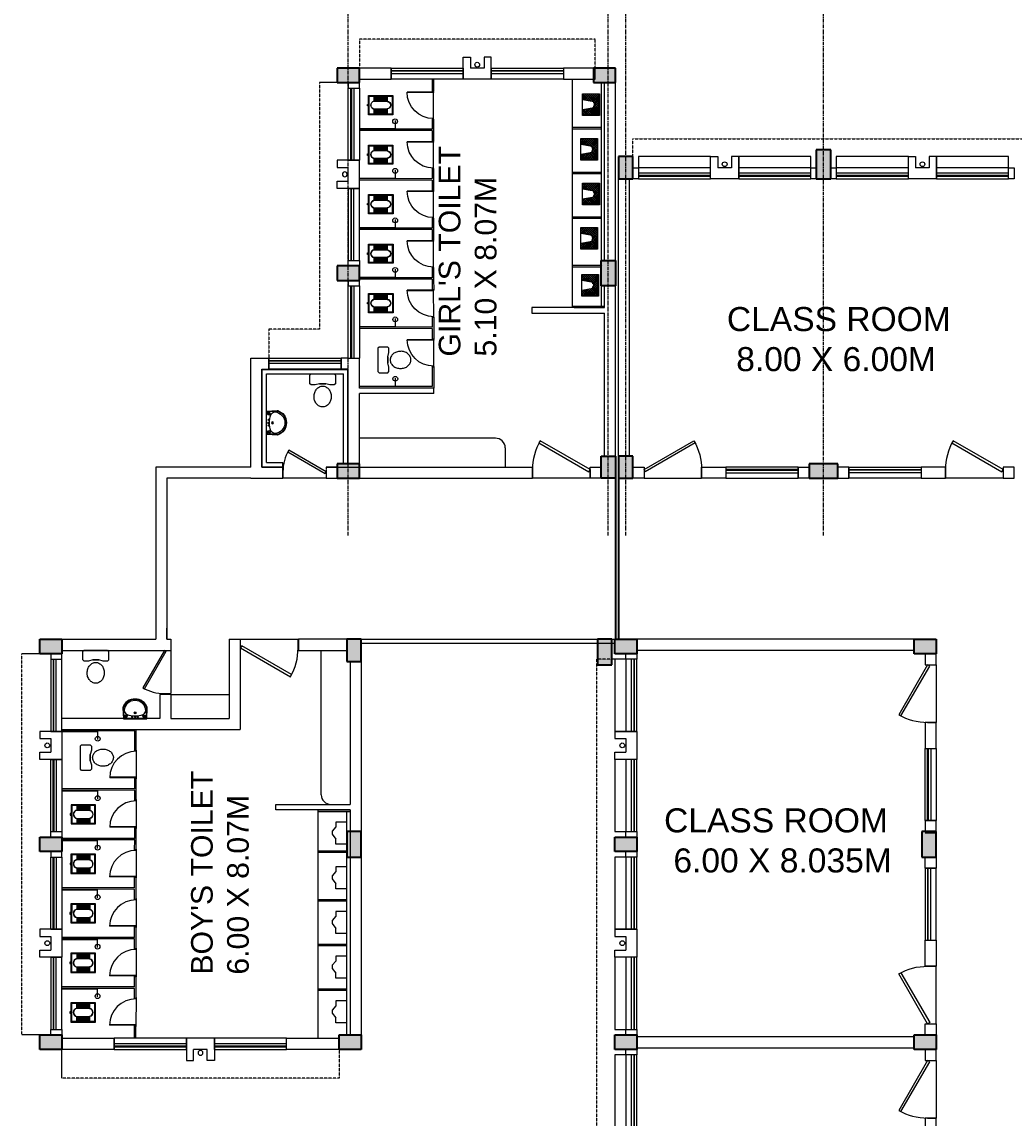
# Model space of a CAD drawing. Header units: inches. Extents: x 719368 to 6315912, y -2624014 to 446967.
# Drawn here: x 5439972 to 5460615, y -2000061 to -1977260 of the extents above; entities that cross this region are included whole.
import ezdxf
from ezdxf.lldxf.tags import DXFTag

# ---------------------------------------------------------------- set-up
doc = ezdxf.new("R2010")
doc.units = ezdxf.units.IN
doc.header["$LTSCALE"] = 20
doc.header["$MEASUREMENT"] = 0
for name, pattern in [('CENTER', [2, 1.25, -0.25, 0.25, -0.25]), ('CENTER2', [1.125, 0.75, -0.125, 0.125, -0.125]), ('DASHED2', [0.375, 0.25, -0.125])]:
    doc.linetypes.add(name, pattern=pattern)
doc.layers.get('0').update_dxf_attribs({"color": 51, "lineweight": 30})
for name, color, linetype, lineweight in [('CLL LEV.', 252, 'Continuous', 18), ('COLUMN', 2, 'Continuous', 25), ('CUBICAL TOILET', 160, 'Continuous', 9), ('DOOR', 43, 'Continuous', 13), ('FIXTURE', 15, 'DASHDOT', 9), ('Furniture', 13, 'Continuous', 13), ('GRID', 202, 'CENTER', 5), ('PROJ.', 30, 'DASHED2', 13), ('Railing', 34, 'Continuous', 20), ('Text', 7, 'Continuous', 15), ('Ventilator', 6, 'DASHED', 20), ('WALL', 1, 'Continuous', 18), ('window', 71, 'Continuous', 18), ('Window-Wall', 7, 'Continuous', 20)]:
    doc.layers.add(name, color=color, linetype=linetype, lineweight=lineweight)
doc.layers.add('expension joint', color=248, linetype='Continuous')
doc.styles.add('L120', font='simplex.shx', dxfattribs={"height": 1})
tags = doc.linetypes.add('DASHDOT', pattern=[1, 0.5, -0.25, 0, -0.25]).pattern_tags.tags
tags[10:11] = [DXFTag(74, 4), DXFTag(75, 0), DXFTag(340, '0'), DXFTag(46, 1.0), DXFTag(50, 0.0), DXFTag(44, 0.0), DXFTag(45, 0.0)]
tags[8:9] = [DXFTag(74, 4), DXFTag(75, 0), DXFTag(340, '0'), DXFTag(46, 1.0), DXFTag(50, 0.0), DXFTag(44, 0.0), DXFTag(45, 0.0)]
tags[6:7] = [DXFTag(74, 4), DXFTag(75, 0), DXFTag(340, '0'), DXFTag(46, 1.0), DXFTag(50, 0.0), DXFTag(44, 0.0), DXFTag(45, 0.0)]
tags[4:5] = [DXFTag(74, 4), DXFTag(75, 0), DXFTag(340, '0'), DXFTag(46, 1.0), DXFTag(50, 0.0), DXFTag(44, 0.0), DXFTag(45, 0.0)]
tags = doc.linetypes.add('DASHED', pattern=[0.75, 0.5, -0.25]).pattern_tags.tags
tags[6:7] = [DXFTag(74, 4), DXFTag(75, 0), DXFTag(340, '0'), DXFTag(46, 1.0), DXFTag(50, 0.0), DXFTag(44, 0.0), DXFTag(45, 0.0)]
tags[4:5] = [DXFTag(74, 4), DXFTag(75, 0), DXFTag(340, '0'), DXFTag(46, 1.0), DXFTag(50, 0.0), DXFTag(44, 0.0), DXFTag(45, 0.0)]

# ---------------------------------------------------------------- blocks, each defined once
blk = doc.blocks.new('*U81')
for p, q in [((0, 0), (0, 6)), ((40, 0), (40, 6))]:
    blk.add_line(p, q)
blk.add_lwpolyline([(0, 0), (34.64, -20), (35.52, -18.48), (0.88, 1.52)], close=True)
blk.add_arc((0, 0), 40, 330, 360)
blk = doc.blocks.new('New Doors')
at = {"layer": 'DOOR'}
blk.add_line((0, 0.18), (1.199, 0.18), dxfattribs=at)
at = {"layer": 'DOOR', "xscale": 0.0299845412869386, "yscale": 0.0299845412869386, "zscale": 0.0299845412869386}
blk.add_blockref('*U81', (0, 0), dxfattribs=at)
blk = doc.blocks.new('VENTILATOR')
at = {"layer": 'Ventilator', "ltscale": 0.02}
for p, q in [((-0.18, -1.5), (-0.18, 0)), ((-0.165, 0), (-0.165, -1.5))]:
    blk.add_line(p, q, dxfattribs=at)
at = {"layer": 'Window-Wall'}
for p, q in [((-0.23, 0), (0, 0)), ((-0.23, -1.5), (-0.23, 0)), ((-0.115, 0), (-0.115, -1.5)), ((0, 0), (0, -1.5)), ((-0.23, -1.5), (0, -1.5))]:
    blk.add_line(p, q, dxfattribs=at)
blk = doc.blocks.new('C3')
at = {"layer": 'COLUMN'}
h = blk.add_hatch(color=7, dxfattribs=at)
h.dxf.hatch_style = 1
h.paths.add_polyline_path([(0.3, 0), (0, 0), (0, -0.53), (0.3, -0.53)])
for p, q in [((0, 0), (0, -0.53)), ((0.3, 0), (0, 0)), ((0.3, -0.53), (0.3, 0)), ((0, -0.53), (0.3, -0.53))]:
    blk.add_line(p, q, dxfattribs=at)
blk = doc.blocks.new('1.5 M Window')
at = {"layer": 'CLL LEV.'}
for p, q in [((-0.23, 0), (-0.46, 0)), ((-0.46, 0), (-0.46, -1.5)), ((-0.46, -1.5), (-0.23, -1.5))]:
    blk.add_line(p, q, dxfattribs=at)
at = {"layer": 'window'}
for p, q in [((-0.065, 0), (-0.065, -1.5)), ((-0.05, -1.5), (-0.05, 0))]:
    blk.add_line(p, q, dxfattribs=at)
at = {"layer": 'Window-Wall'}
for p, q in [((0, 0), (-0.23, 0)), ((-0.23, 0), (-0.23, -1.5)), ((-0.115, 0), (-0.115, -1.5)), ((0, -1.5), (0, 0)), ((-0.23, -1.5), (0, -1.5))]:
    blk.add_line(p, q, dxfattribs=at)
blk = doc.blocks.new('New Shaft')
at = {"layer": 'FIXTURE'}
blk.add_circle((0.327, -0.302), 0.05, dxfattribs=at)
at = {"layer": 'WALL'}
for p, q in [((0.035, 0), (0.62, 0)), ((0.035, 0), (0.035, -0.46)), ((0.62, 0), (0.62, -0.46)), ((0.185, -0.46), (0.185, -0.23)), ((0.185, -0.23), (0.47, -0.23)), ((0.47, -0.46), (0.47, -0.23)), ((0.035, -0.46), (0.185, -0.46)), ((0.62, -0.46), (0.47, -0.46))]:
    blk.add_line(p, q, dxfattribs=at)
blk = doc.blocks.new('RH 1200')
for p, q in [((21, 0), (21, 43.3)), ((21.7, 0), (21.7, 43.3)), ((-21.7, 0), (21.7, 0)), ((21.7, 0), (21, 0))]:
    blk.add_line(p, q)
at = {"extrusion": (0, 0, -1)}
blk.add_ellipse((21.7, 0), major_axis=(-30.6, 30.6), ratio=1, start_param=5.497787, end_param=7.068583, dxfattribs=at)
blk = doc.blocks.new('GHH')
at = {"layer": 'DOOR', "ltscale": 20}
blk.add_line((3289.697, -299.103), (3289.697, -299.853), dxfattribs=at)
at = {"layer": 'DOOR', "ltscale": 20, "xscale": 0.015874999996413, "yscale": 0.015874999996413, "zscale": 0.015874999996413, "rotation": 270}
blk.add_blockref('RH 1200', (3289.697, -299.479), dxfattribs=at)
blk = doc.blocks.new('RSA CL6')
for p, q in [((5.51, 3.48), (5.51, 7.28)), ((5.91, 3.47), (5.91, 7.28)), ((6.3, 3.46), (6.3, 7.28)), ((6.69, 3.45), (6.69, 7.28)), ((7.09, 3.44), (7.09, 7.28)), ((7.48, 3.43), (7.48, 7.28)), ((7.87, 3.42), (7.87, 7.28)), ((8.27, 3.41), (8.27, 7.28)), ((8.66, 3.4), (8.66, 7.28)), ((9.06, 3.39), (9.06, 7.28)), ((9.45, 3.38), (9.45, 7.28)), ((9.84, 3.37), (9.84, 7.28)), ((10.24, 3.36), (10.24, 7.28)), ((10.63, 3.35), (10.63, 7.28)), ((11.02, 3.34), (11.02, 7.28)), ((11.42, 3.33), (11.42, 7.28)), ((11.81, 3.32), (11.81, 7.28)), ((12.2, 3.31), (12.2, 7.28)), ((12.6, 3.31), (12.6, 7.28)), ((12.99, 3.3), (12.99, 7.28)), ((13.39, 3.29), (13.39, 7.28)), ((13.78, 3.28), (13.78, 7.28)), ((14.17, 3.27), (14.17, 7.28)), ((14.57, 3.26), (14.57, 7.28)), ((14.96, 3.25), (14.96, 7.28)), ((15.35, 3.24), (15.35, 7.28)), ((15.75, 3.23), (15.75, 7.28)), ((16.14, 3.22), (16.14, 7.28)), ((16.14, 7.28), (16.14, 3.22)), ((5.51, -7.28), (5.51, -3.47)), ((5.91, -7.28), (5.91, -3.45)), ((6.3, -7.28), (6.3, -3.44)), ((6.69, -7.28), (6.69, -3.43)), ((7.09, -7.28), (7.09, -3.42)), ((7.48, -7.28), (7.48, -3.41)), ((7.87, -7.28), (7.87, -3.4)), ((8.27, -7.28), (8.27, -3.39)), ((8.66, -7.28), (8.66, -3.38)), ((9.06, -7.28), (9.06, -3.37)), ((9.45, -7.28), (9.45, -3.36)), ((9.84, -7.28), (9.84, -3.34)), ((10.24, -7.28), (10.24, -3.33)), ((10.63, -7.28), (10.63, -3.32)), ((11.02, -7.28), (11.02, -3.31)), ((11.42, -7.28), (11.42, -3.3)), ((11.81, -7.28), (11.81, -3.29)), ((12.2, -7.28), (12.2, -3.28)), ((12.6, -7.28), (12.6, -3.27)), ((12.99, -7.28), (12.99, -3.26)), ((13.39, -7.28), (13.39, -3.24)), ((13.78, -7.28), (13.78, -3.23)), ((14.17, -7.28), (14.17, -3.22)), ((14.57, -7.28), (14.57, -3.21)), ((14.96, -7.28), (14.96, -3.2)), ((15.35, -7.28), (15.35, -3.19)), ((15.75, -7.28), (15.75, -3.18)), ((16.14, -3.17), (16.14, -7.28)), ((16.14, -7.28), (16.14, -3.17))]:
    blk.add_line(p, q)
blk.add_lwpolyline([(0.79, -0.59), (0, -0.59), (0, 0.59), (0.79, 0.59)])
for points in [[(0.79, 7.87), (20.87, 7.87), (20.87, -7.87), (0.79, -7.87)], [(1.38, 7.28), (20.28, 7.28), (20.28, -7.28), (1.38, -7.28)]]:
    blk.add_lwpolyline(points, close=True)
for points in [[(5.51, 3.48), (16.14, 3.22, -0.899983), (16.14, -3.17), (5.54, -3.47, -0.799392)], [(5.53, 3.28), (16.13, 3.02, -0.897689), (16.12, -2.97), (5.56, -3.27, -0.793494), (5.53, 3.28)]]:
    blk.add_lwpolyline(points, format="xyb", close=True)
blk = doc.blocks.new('ENGLISH SHEET')
at = {"layer": 'FIXTURE'}
for p, q in [((4663.798, 251.204), (4663.773, 251.179)), ((4663.773, 251.179), (4663.773, 250.696)), ((4663.976, 251.204), (4663.798, 251.204)), ((4664.002, 251.179), (4663.976, 251.204)), ((4663.976, 251.001), (4664.002, 251.09)), ((4664.002, 251.09), (4664.002, 251.179)), ((4663.976, 250.874), (4663.976, 251.001)), ((4663.976, 251.001), (4663.976, 250.874)), ((4664.002, 250.785), (4663.976, 250.874)), ((4663.773, 250.696), (4663.798, 250.67)), ((4663.798, 250.67), (4663.976, 250.67)), ((4663.976, 250.67), (4664.002, 250.696)), ((4664.002, 250.696), (4664.002, 250.785))]:
    blk.add_line(p, q, dxfattribs=at)
blk.add_lwpolyline([(4664.459, 250.937, 0.117036), (4664.443, 251.003, 0.104338), (4664.396, 251.063, 0.09029), (4664.321, 251.105, 0.09898), (4664.243, 251.115, 0.08237), (4664.159, 251.101, 0.09029), (4664.09, 251.063, 0.104338), (4664.043, 251.003, 0.117036), (4664.027, 250.937, 0.117036), (4664.043, 250.871, 0.104338), (4664.09, 250.811, 0.09029), (4664.159, 250.773, 0.08237), (4664.243, 250.759, 0.08237), (4664.327, 250.773, 0.09029), (4664.396, 250.811, 0.104338), (4664.443, 250.871, 0.117036)], format="xyb", close=True, dxfattribs=at)
blk = doc.blocks.new('RSA BASIN 9')
for points in [[(-0.1, -16.2, 0.340881), (10.04, -9, 0.074195), (10.06, -8.89), (9.53, 0), (-9.54, 0), (-10.02, -8.77, 0.082611), (-9.96, -9.15, 0.330812), (-0.1, -16.2)], [(0, -15.03, 0.391482), (8.86, -6.67, 0.252869), (6.53, -3.51, 0.087242), (0.02, -2.46, 0.079484), (-6.53, -3.51, 0.2542), (-8.82, -6.67, 0.39026), (0, -15.03)], [(-8.57, -1.96, -0.907437), (-8.45, -1.81), (-7.52, -2.57, -0.907437), (-7.64, -2.72)], [(-8.2, -1.64, -0.907437), (-8.07, -1.49), (-7.14, -2.25, -0.907437), (-7.27, -2.4)], [(-7.82, -1.32, -0.907437), (-7.7, -1.17), (-6.77, -1.93, -0.907437), (-6.89, -2.08)], [(7.82, -1.32, 0.907437), (7.7, -1.17), (6.77, -1.93, 0.907437), (6.89, -2.08)], [(8.2, -1.64, 0.907437), (8.07, -1.49), (7.14, -2.25, 0.907437), (7.27, -2.4)], [(8.57, -1.96, 0.907437), (8.45, -1.81), (7.52, -2.57, 0.907437), (7.64, -2.72)]]:
    blk.add_lwpolyline(points, format="xyb", close=True)
for points in [[(-5.93, -3.31), (-6.16, -2.95, -0.183787), (-6.22, -2.68, 0.126662), (-6.25, -2.43), (-6.59, -1.44, 0.35453), (-7.05, -0.98), (-8.75, -0.98, 0.414214), (-9.14, -1.37), (-9.56, -9.09, 0.329849), (-0.07, -15.81, 0.338736), (9.65, -8.94, 0.075632), (9.66, -8.82), (9.14, -1.37, 0.414214), (8.75, -0.98), (7.05, -0.98, 0.35453), (6.59, -1.44), (6.25, -2.43, 0.126662), (6.22, -2.68, -0.183787), (6.16, -2.95), (5.93, -3.31)], [(-6.18, -3.39), (-6.24, -3.29, 0.220542), (-6.52, -3.11), (-8.75, -2.78, -0.361119), (-9.19, -2.35)], [(6.18, -3.39), (6.24, -3.29, -0.220542), (6.52, -3.11), (8.75, -2.78, 0.358803), (9.21, -2.33, 0.358803)]]:
    blk.add_lwpolyline(points, format="xyb")
for centre, radius in [((-2.35, -1.56), 0.399), ((0, -4.82), 0.771), ((0, -4.82), 0.602), ((0, -1.23), 0.399), ((2.28, -1.51), 0.399)]:
    blk.add_circle(centre, radius)
blk = doc.blocks.new('*X5')
at = {"color": 0}
for p, q in [((705, 323), (943, 561)), ((705, 365), (900, 561)), ((705, 408), (858, 561)), ((705, 450), (815, 561)), ((705, 493), (773, 561)), ((705, 535), (730, 561)), ((848, 383), (705, 526)), ((842, 346), (705, 483)), ((854, 419), (712, 561)), ((866, 449), (755, 561)), ((888, 469), (797, 561)), ((921, 479), (839, 561)), ((1145, 298), (882, 561)), ((899, 474), (985, 561)), ((1145, 340), (924, 561)), ((944, 477), (1027, 561)), ((1145, 383), (967, 561)), ((971, 462), (1070, 561)), ((990, 438), (1112, 561)), ((998, 404), (1145, 551)), ((1004, 368), (1145, 508)), ((1145, 425), (1009, 561)), ((1011, 332), (1145, 466)), ((1145, 467), (1051, 561)), ((1145, 510), (1094, 561)), ((1145, 552), (1136, 561)), ((835, 310), (705, 441)), ((705, 280), (858, 434)), ((829, 274), (705, 398)), ((705, 238), (847, 381)), ((823, 237), (705, 356)), ((798, 221), (705, 314)), ((755, 221), (705, 271)), ((713, 221), (705, 229)), ((730, 221), (839, 330)), ((772, 221), (830, 279)), ((1145, 255), (999, 401)), ((1137, 221), (1007, 350)), ((1095, 221), (1016, 299)), ((1017, 295), (1145, 423)), ((1023, 259), (1145, 381)), ((1052, 221), (1024, 248)), ((1029, 223), (1145, 339)), ((1069, 221), (1145, 296)), ((1112, 221), (1145, 254)), ((815, 221), (822, 228))]:
    blk.add_line(p, q, dxfattribs=at)
blk = doc.blocks.new('RSA CL7')
blk.add_lwpolyline([(8.86, 0), (-8.86, 0), (-8.86, -13.78), (-3.94, -13.78), (3.94, -13.78), (8.86, -13.78)], close=True)
blk.add_lwpolyline([(-4.1, -13.58), (-2.78, -5.72, -0.835943), (2.8, -5.76), (4.1, -13.58), (8.66, -13.58), (8.66, -0.2), (-8.66, -0.2), (-8.66, -13.58)], format="xyb", close=True)
blk.add_lwpolyline([(-3.94, -13.78), (-2.59, -5.75, -0.835548), (2.61, -5.79), (3.94, -13.78)], format="xyb")
for centre, start, end in [((-1.41, -4.14), 207.2135, 40.95643), ((-0.03, -3.6), 185.89987, 355.82489), ((1.47, -4.14), 140.99617, 329.34676)]:
    blk.add_arc(centre, 0.493, start, end)
at = {"xscale": 0.0393714285714286, "yscale": 0.0393714285714286, "zscale": 0.0393714285714286}
blk.add_blockref('*X5', (-36.41, -22.27), dxfattribs=at)
blk = doc.blocks.new('Urinal 1')
for p, q in [((0, 9), (9, 9)), ((0, 9), (0, -9)), ((9, 9), (9, 5)), ((12, 1), (9, 5)), ((12, -1.5), (12, 1)), ((9, -5), (12, -1.5)), ((9, -9), (9, -5)), ((0, -9), (9, -9))]:
    blk.add_line(p, q)
blk = doc.blocks.new('CU')
at = {"layer": 'WALL', "linetype": 'CENTER2'}
h = blk.add_hatch(color=256, dxfattribs=at)
h.dxf.hatch_style = 1
h.paths.add_polyline_path([(0, 0.035), (0, -0.265), (0.46, -0.265), (0.46, 0.035)])
at = {"layer": 'COLUMN', "linetype": 'CENTER2'}
blk.add_lwpolyline([(0, 0.035), (0, -0.265), (0.46, -0.265), (0.46, 0.035), (0, 0.035)], dxfattribs=at)
blk = doc.blocks.new('C2')
at = {"layer": 'COLUMN'}
h = blk.add_hatch(color=7, dxfattribs=at)
h.dxf.hatch_style = 1
h.paths.add_polyline_path([(0.3, 0), (0, 0), (0, -0.6), (0.3, -0.6)])
for p, q in [((0, 0), (0, -0.6)), ((0.3, 0), (0, 0)), ((0.3, -0.6), (0.3, 0)), ((0, -0.6), (0.3, -0.6))]:
    blk.add_line(p, q, dxfattribs=at)

msp = doc.modelspace()

# ---------------------------------------------------------------- linework, layer by layer
at = {"layer": 'CUBICAL TOILET'}
for p, q in [((5448505.8828, -1978454.8005), (5448506.0485, -1978710.5103)), ((5448535.8828, -1978454.7811), (5448536.0484, -1978710.4909)), ((5448506.0485, -1978710.5103), (5448536.0484, -1978710.4909)), ((5448536.4176, -1979280.1235), (5448506.4176, -1979280.143)), ((5448506.4176, -1979280.143), (5448506.5534, -1979489.8003)), ((5448536.4176, -1979280.1235), (5448536.5728, -1979519.7808)), ((5448506.5534, -1979489.8003), (5446986.5537, -1979490.7852)), ((5448506.5729, -1979519.8003), (5446986.5732, -1979520.7852)), ((5448506.5729, -1979519.8003), (5448506.7159, -1979740.5101)), ((5448536.5728, -1979519.7808), (5448536.7159, -1979740.4907)), ((5448506.7159, -1979740.5101), (5448536.7159, -1979740.4907)), ((5448537.085, -1980310.1233), (5448507.085, -1980310.1427)), ((5448507.085, -1980310.1427), (5448507.2208, -1980519.8001)), ((5448537.085, -1980310.1233), (5448537.2403, -1980549.7806)), ((5448507.2208, -1980519.8001), (5446992.5501, -1980520.7815)), ((5448507.2403, -1980549.8001), (5446992.5501, -1980550.7815)), ((5448507.2403, -1980549.8001), (5448507.3833, -1980770.5099)), ((5448537.2403, -1980549.7806), (5448537.3833, -1980770.4904)), ((5448507.3833, -1980770.5099), (5448537.3833, -1980770.4904)), ((5448537.7524, -1981340.1231), (5448507.7524, -1981340.1425)), ((5448507.7524, -1981340.1425), (5448507.8882, -1981549.7999)), ((5448537.7524, -1981340.1231), (5448537.9077, -1981579.7804)), ((5448507.8882, -1981549.7999), (5446987.8886, -1981550.7848)), ((5448507.9077, -1981579.7998), (5446987.908, -1981580.7848)), ((5448507.9077, -1981579.7998), (5448508.0507, -1981800.5097)), ((5448537.9077, -1981579.7804), (5448538.0507, -1981800.4902)), ((5448508.0507, -1981800.5097), (5448538.0507, -1981800.4902)), ((5448538.4198, -1982370.1229), (5448508.4198, -1982370.1423)), ((5448508.4198, -1982370.1423), (5448508.5557, -1982579.7996)), ((5448538.4198, -1982370.1229), (5448538.5751, -1982609.7802)), ((5448508.5557, -1982579.7996), (5446992.2941, -1982580.7821)), ((5448508.5751, -1982609.7996), (5446992.3136, -1982610.7821)), ((5448508.5751, -1982609.7996), (5448508.7181, -1982830.5094)), ((5448538.5751, -1982609.7802), (5448538.7181, -1982830.49)), ((5448508.7181, -1982830.5094), (5448538.7181, -1982830.49)), ((5448539.0872, -1983400.1227), (5448509.0872, -1983400.1421)), ((5448509.0872, -1983400.1421), (5448509.2231, -1983609.7994)), ((5448539.0872, -1983400.1227), (5448539.2425, -1983639.78)), ((5448509.2231, -1983609.7994), (5446989.2234, -1983610.7843)), ((5448509.2425, -1983639.7994), (5446989.2428, -1983640.7843)), ((5448509.2425, -1983639.7994), (5448509.3855, -1983860.5092)), ((5448539.2425, -1983639.78), (5448539.3855, -1983860.4898)), ((5448509.3855, -1983860.5092), (5448539.3855, -1983860.4898)), ((5448539.7546, -1984430.1224), (5448509.7546, -1984430.1419)), ((5448509.7546, -1984430.1419), (5448510.0233, -1984844.7992)), ((5448539.7546, -1984430.1224), (5448540.0427, -1984874.7797)), ((5448510.0233, -1984844.7992), (5446990.0236, -1984845.7841)), ((5448540.0427, -1984874.7797), (5446992.3414, -1984875.7826)), ((5442319.0443, -1992008.8109), (5440801.5711, -1992007.8276)), ((5442318.7756, -1992423.4681), (5442319.0443, -1992008.8109)), ((5442348.7756, -1992423.4876), (5442349.0637, -1991978.8303)), ((5442348.7756, -1992423.4876), (5442318.7756, -1992423.4681)), ((5442318.2635, -1993213.8106), (5442318.4065, -1992993.1008)), ((5442318.4065, -1992993.1008), (5442348.4065, -1992993.1202)), ((5442348.2635, -1993213.83), (5442348.4065, -1992993.1202)), ((5442318.2441, -1993243.8106), (5440798.2444, -1993242.8257)), ((5442318.2635, -1993213.8106), (5440798.2638, -1993212.8257)), ((5442318.1082, -1993453.4679), (5442318.2441, -1993243.8106)), ((5442348.1082, -1993453.4874), (5442348.2635, -1993213.83)), ((5442348.1082, -1993453.4874), (5442318.1082, -1993453.4679)), ((5442317.5961, -1994243.8104), (5442317.7391, -1994023.1006)), ((5442317.7391, -1994023.1006), (5442347.7391, -1994023.12)), ((5442347.5961, -1994243.8298), (5442347.7391, -1994023.12)), ((5442317.5767, -1994273.8104), (5440801.3151, -1994272.8279)), ((5442317.5961, -1994243.8104), (5440801.3346, -1994242.8279)), ((5442317.4408, -1994483.4677), (5442317.5767, -1994273.8104)), ((5442347.4408, -1994483.4871), (5442347.5961, -1994243.8298)), ((5442347.4408, -1994483.4871), (5442317.4408, -1994483.4677)), ((5442316.9287, -1995273.8102), (5442317.0717, -1995053.1004)), ((5442317.0717, -1995053.1004), (5442347.0717, -1995053.1198)), ((5442346.9287, -1995273.8296), (5442347.0717, -1995053.1198)), ((5442316.9092, -1995303.8102), (5440796.9096, -1995302.8252)), ((5442316.9287, -1995273.8102), (5440796.929, -1995272.8253)), ((5442316.7734, -1995513.4675), (5442316.9092, -1995303.8102)), ((5442346.7734, -1995513.4869), (5442346.9287, -1995273.8296)), ((5442346.7734, -1995513.4869), (5442316.7734, -1995513.4675)), ((5442316.2613, -1996303.81), (5442316.4043, -1996083.1001)), ((5442316.4043, -1996083.1001), (5442346.4043, -1996083.1196)), ((5442346.2613, -1996303.8294), (5442346.4043, -1996083.1196)), ((5442316.2418, -1996333.81), (5440796.2421, -1996332.825)), ((5442316.2613, -1996303.81), (5440796.2616, -1996302.825)), ((5442316.106, -1996543.4673), (5442316.2418, -1996333.81)), ((5442346.106, -1996543.4867), (5442346.2613, -1996303.8294)), ((5442346.106, -1996543.4867), (5442316.106, -1996543.4673)), ((5442315.5938, -1997333.8097), (5442315.7369, -1997113.0999)), ((5442315.7369, -1997113.0999), (5442345.7369, -1997113.1194)), ((5442345.5938, -1997333.8292), (5442345.7369, -1997113.1194)), ((5442315.5744, -1997363.8097), (5440795.5747, -1997362.8248)), ((5442315.5938, -1997333.8097), (5440795.5942, -1997332.8248)), ((5442315.4386, -1997573.4671), (5442315.5744, -1997363.8097)), ((5442345.4385, -1997573.4865), (5442345.5938, -1997333.8292)), ((5442345.4385, -1997573.4865), (5442315.4386, -1997573.4671)), ((5442314.9038, -1998398.8095), (5442315.0694, -1998143.0997)), ((5442315.0694, -1998143.0997), (5442345.0694, -1998143.1192)), ((5442344.9037, -1998398.829), (5442345.0694, -1998143.1192))]:
    msp.add_line(p, q, dxfattribs=at)
at = {"layer": 'expension joint'}
for p, q in [((5452322.4504, -1986751.7863), (5452322.4504, -1990101.7863)), ((5452384.9504, -1986751.7863), (5452384.9504, -1990101.7863))]:
    msp.add_line(p, q, dxfattribs=at)
at = {"layer": 'FIXTURE'}
for p, q in [((5451422.4504, -1978451.98), (5451422.4504, -1983201.98)), ((5452022.4504, -1978521.98), (5452022.4504, -1982221.7863)), ((5451421.3921, -1979451.98), (5452021.3921, -1979451.98)), ((5451421.3921, -1979481.98), (5452021.3921, -1979481.98)), ((5451422.4504, -1980381.98), (5452022.4504, -1980381.98)), ((5451422.4504, -1980411.98), (5452022.4504, -1980411.98)), ((5451422.0976, -1981311.98), (5452022.0976, -1981311.98)), ((5451422.0976, -1981341.98), (5452022.0976, -1981341.98)), ((5451422.1493, -1982321.8073), (5452021.4157, -1982321.8073)), ((5452057.5512, -1982321.8073), (5452058.2849, -1982321.8073)), ((5451422.1493, -1982351.8073), (5452022.4504, -1982351.8073)), ((5452022.4504, -1982751.7863), (5452022.4504, -1983171.98)), ((5451422.0976, -1983171.98), (5452092.4504, -1983171.98)), ((5451458.5859, -1983201.98), (5452092.4504, -1983201.98)), ((5449823.3234, -1985919.4263), (5446992.5501, -1985919.4263)), ((5450027.1903, -1986119.2593), (5450027.1729, -1986521.9548)), ((5446199.0053, -1993336.4806), (5446199.0053, -1990331.7863)), ((5446132.3539, -1993681.5927), (5446802.7067, -1993681.5927)), ((5446132.7067, -1998401.5927), (5446132.7067, -1993651.5927)), ((5446132.7067, -1993651.5927), (5446801.5711, -1993651.5927)), ((5446398.8756, -1993536.6101), (5446801.5711, -1993536.5927)), ((5446732.7067, -1996171.5927), (5446732.7067, -1993681.5927)), ((5446132.4056, -1994501.7653), (5446732.4056, -1994501.7653)), ((5446132.4056, -1994531.7653), (5446732.4056, -1994531.7653)), ((5446732.7067, -1998331.5927), (5446732.7067, -1994596.5927)), ((5446132.3539, -1995511.5927), (5446732.3539, -1995511.5927)), ((5446132.3539, -1995541.5927), (5446732.3539, -1995541.5927)), ((5446132.0011, -1996441.5927), (5446732.0011, -1996441.5927)), ((5446132.0011, -1996471.5927), (5446732.0011, -1996471.5927)), ((5446131.6484, -1997371.5927), (5446731.6484, -1997371.5927)), ((5446131.6484, -1997401.5927), (5446731.6484, -1997401.5927))]:
    msp.add_line(p, q, dxfattribs=at)
at = {"layer": 'FIXTURE', "ltscale": 0.05}
for p, q in [((5447736.4381, -1979312.0323), (5447736.5456, -1979477.8737)), ((5446986.5457, -1979478.3597), (5447736.5456, -1979477.8737)), ((5446992.5501, -1980508.356), (5447737.213, -1980507.8735)), ((5447737.1055, -1980342.032), (5447737.213, -1980507.8735)), ((5447737.7729, -1981372.0318), (5447737.8804, -1981537.8732)), ((5446987.8805, -1981538.3592), (5447737.8804, -1981537.8732)), ((5447738.4403, -1982402.0316), (5447738.5478, -1982567.873)), ((5446992.2861, -1982568.3566), (5447738.5478, -1982567.873)), ((5447739.1078, -1983432.0314), (5447739.2152, -1983597.8728)), ((5446989.2153, -1983598.3588), (5447739.2152, -1983597.8728)), ((5446990.0156, -1984833.3585), (5447740.0155, -1984832.8726)), ((5447739.908, -1984667.0311), (5447740.0155, -1984832.8726)), ((5440801.5711, -1992020.2531), (5441549.0365, -1992020.7375)), ((5441548.929, -1992186.5789), (5441549.0365, -1992020.7375)), ((5440798.2363, -1993255.2512), (5441548.2362, -1993255.7372)), ((5441548.1288, -1993421.5786), (5441548.2362, -1993255.7372)), ((5440801.3071, -1994285.2534), (5441547.5688, -1994285.737)), ((5441547.4613, -1994451.5784), (5441547.5688, -1994285.737)), ((5440796.9015, -1995315.2508), (5441546.9014, -1995315.7368)), ((5441546.7939, -1995481.5782), (5441546.9014, -1995315.7368)), ((5440796.2341, -1996345.2506), (5441546.234, -1996345.7366)), ((5441546.1265, -1996511.578), (5441546.234, -1996345.7366)), ((5440795.5667, -1997375.2504), (5441545.5666, -1997375.7363)), ((5441545.4591, -1997541.5778), (5441545.5666, -1997375.7363))]:
    msp.add_line(p, q, dxfattribs=at)
for centre in [(5447736.4484, -1979327.8737), (5447737.1158, -1980357.8735), (5447737.7832, -1981387.8733), (5447738.4506, -1982417.8731), (5447739.118, -1983447.8728), (5447739.9183, -1984682.8726), (5441548.9393, -1992170.7374), (5441548.139, -1993405.7372), (5441547.4716, -1994435.737), (5441546.8042, -1995465.7367), (5441546.1368, -1996495.7365), (5441545.4694, -1997525.7363)]:
    msp.add_circle(centre, 50, dxfattribs=at)
at = {"layer": 'FIXTURE'}
for centre, start, end in [((5449827.1904, -1986119.3889), 0.03712623, 91.10787028), ((5446399.0052, -1993336.6102), 179.96287377, 269.96287376)]:
    msp.add_arc(centre, 200, start, end, dxfattribs=at)
at = {"layer": 'Furniture'}
msp.add_line((5443071.5694, -1991251.9704), (5444285.481, -1991251.9696), dxfattribs=at)
at = {"layer": 'GRID', "ltscale": 3}
for p, q in [((5446762.5501, -1987946.1463), (5446762.5501, -1964879.5209)), ((5456649.9504, -1987946.1463), (5456649.9504, -1964879.5209)), ((5452172.4504, -1987946.1463), (5452172.4504, -1965470.8594)), ((5452534.9504, -1987946.1463), (5452534.9504, -1965470.8593))]:
    msp.add_line(p, q, dxfattribs=at)
at = {"layer": 'PROJ.'}
for p, q in [((5451897.4503, -1977621.8317), (5446992.5501, -1977621.8317)), ((5446992.5501, -1977621.8317), (5446992.5501, -1978221.8317)), ((5451897.4503, -1978221.8317), (5451897.4503, -1977621.8317)), ((5446162.5501, -1978521.8237), (5446162.5501, -1983651.8236)), ((5452684.9504, -1979691.7637), (5472959.9503, -1979691.7637)), ((5452684.9504, -1980291.809), (5452684.9504, -1979691.7637)), ((5446162.5501, -1983651.8236), (5445112.0938, -1983651.8236)), ((5445112.0938, -1983651.8236), (5445112.0938, -1984251.8236)), ((5439971.5711, -1998331.7863), (5439971.5711, -1990401.7863)), ((5451934.9504, -2006561.7863), (5451934.9504, -1990516.7863)), ((5452534.9504, -1990516.7863), (5451934.9504, -1990516.7863)), ((5446571.5711, -1998631.741), (5446571.5711, -1999231.7637)), ((5446571.5711, -1999231.7637), (5440801.5711, -1999231.7637))]:
    msp.add_line(p, q, dxfattribs=at)
at = {"layer": 'PROJ.', "ltscale": 0.05}
for p, q in [((5446762.5501, -1978521.8237), (5446162.5501, -1978521.8237)), ((5440571.5711, -1990401.7863), (5439971.5711, -1990401.7863)), ((5440571.5711, -1998331.7863), (5439971.5711, -1998331.7863)), ((5440801.5711, -1999231.7637), (5440801.5711, -1998631.7637))]:
    msp.add_line(p, q, dxfattribs=at)
at = {"layer": 'Railing'}
for p, q in [((5444971.6375, -1986511.8237), (5444971.6375, -1984491.8236)), ((5444971.6375, -1984491.8236), (5446752.5501, -1984491.8236)), ((5445061.6375, -1986421.8237), (5445061.6375, -1984581.8236)), ((5445061.6375, -1984581.8236), (5446662.5501, -1984581.8236)), ((5446662.5501, -1986451.8237), (5446662.5501, -1984581.8236)), ((5446752.5501, -1986451.8237), (5446752.5501, -1984491.8236)), ((5445061.6375, -1986421.8237), (5445402.5501, -1986421.8237)), ((5445402.5501, -1986511.8237), (5445402.5501, -1986421.8237)), ((5444971.6375, -1986511.8237), (5445402.5501, -1986511.8237)), ((5447031.5711, -1990101.7863), (5452304.9504, -1990101.7863)), ((5447031.5711, -1990181.7863), (5452304.9504, -1990181.7863)), ((5449334.9504, -1990101.7863), (5452304.9504, -1990101.7863)), ((5449334.9504, -1990181.7863), (5452304.9504, -1990181.7863))]:
    msp.add_line(p, q, dxfattribs=at)
at = {"layer": 'WALL'}
for p, q in [((5452092.4504, -1982221.7863), (5452092.4504, -1978521.7863)), ((5452322.4504, -1982231.2298), (5452322.4504, -1978521.7863)), ((5452384.9504, -1986291.7863), (5452384.9504, -1980521.9807)), ((5452614.9504, -1986291.7863), (5452614.9504, -1980521.9807)), ((5452092.4504, -1983201.98), (5452092.4504, -1982751.7863)), ((5452322.4504, -1986291.7863), (5452322.4504, -1982751.7863)), ((5452092.4504, -1986291.7863), (5452092.4504, -1983316.9799)), ((5444731.6375, -1986521.8237), (5444731.6375, -1984251.8236)), ((5444731.6375, -1984251.8236), (5445112.0938, -1984251.8236)), ((5445112.0938, -1984481.8236), (5445112.0938, -1984251.8236)), ((5446762.5501, -1984251.8236), (5446612.0938, -1984251.8236)), ((5446612.0938, -1984481.8236), (5446612.0938, -1984251.8236)), ((5446762.5501, -1984251.8236), (5446992.5501, -1984251.8236)), ((5446992.5501, -1984875.7825), (5446992.5501, -1984251.8236)), ((5444961.6375, -1986521.8237), (5444961.6375, -1984481.8236)), ((5444961.6375, -1984481.8236), (5445112.0938, -1984481.8236)), ((5446762.5501, -1984481.8236), (5446612.0938, -1984481.8236)), ((5446762.5501, -1986451.8237), (5446762.5501, -1984481.8236)), ((5448540.0427, -1984874.7797), (5446992.3414, -1984874.7771)), ((5448539.9682, -1984989.7797), (5446992.3424, -1984989.7797)), ((5446992.5501, -1986451.8237), (5446992.5501, -1984989.7797)), ((5444731.6375, -1986521.8237), (5442755.7582, -1986521.8237)), ((5442755.7582, -1986521.8237), (5442755.7582, -1990101.7408)), ((5444961.6375, -1986521.8237), (5445402.5501, -1986521.8237)), ((5445402.5501, -1986751.8237), (5445402.5501, -1986521.8237)), ((5446302.5501, -1986521.7863), (5450593.0787, -1986521.9791)), ((5450593.0687, -1986751.9791), (5450593.0787, -1986521.9791)), ((5444731.6375, -1986751.8237), (5442985.7582, -1986751.8237)), ((5442985.7582, -1986751.8237), (5442985.7582, -1990101.7408)), ((5444731.6375, -1986751.8237), (5444731.6375, -1986751.7157)), ((5444731.6375, -1986751.8237), (5445402.5501, -1986751.8237)), ((5446302.5398, -1986751.7863), (5450593.0687, -1986751.9791)), ((5440801.5711, -1990101.7863), (5442755.7582, -1990101.731)), ((5442985.7582, -1990101.7245), (5443071.5711, -1990101.7221)), ((5443071.5711, -1990101.7221), (5443071.581, -1990331.7491)), ((5444285.4805, -1990101.7863), (5444285.4805, -1990331.7863)), ((5444285.4805, -1990101.7863), (5444515.4805, -1990101.7863)), ((5444515.4805, -1990101.7863), (5444515.4805, -1991978.8291)), ((5446731.5711, -1990101.7863), (5445725.3536, -1990101.7863)), ((5445725.3536, -1990101.7863), (5445725.3536, -1990331.7863)), ((5446731.5711, -1990331.7863), (5446731.5711, -1990101.7863)), ((5458534.9504, -1990101.7863), (5452764.9504, -1990101.7863)), ((5440801.581, -1990331.7863), (5443071.581, -1990331.7107)), ((5444285.4805, -1990331.7863), (5444285.4813, -1991748.8291)), ((5445725.3536, -1990331.7863), (5446731.5711, -1990331.7863)), ((5458534.9504, -1990331.7863), (5452764.9504, -1990331.7863)), ((5446801.5711, -1990561.7863), (5446801.5711, -1993536.5927)), ((5447031.5711, -1990561.7863), (5447031.5711, -1998331.7863)), ((5442841.5711, -1991251.9704), (5442841.5711, -1991748.8295)), ((5443071.5694, -1991251.9704), (5442841.5711, -1991251.9704)), ((5443071.5694, -1991251.9704), (5443071.5706, -1991748.8291)), ((5442841.5711, -1991748.8295), (5440801.5711, -1991748.8329)), ((5440801.5711, -1991978.8291), (5440801.5711, -1991748.8329)), ((5443071.5703, -1991748.8291), (5444285.4813, -1991748.8291)), ((5440801.5711, -1991978.8291), (5444515.4813, -1991978.8291)), ((5440571.5711, -1992601.7864), (5440801.5711, -1992601.7864)), ((5446801.5711, -1993651.5927), (5446801.5711, -1998331.7863)), ((5458994.9278, -1994136.7863), (5458764.9278, -1994136.7863)), ((5452764.9504, -1998366.7863), (5458534.9504, -1998366.7863)), ((5452764.9504, -1998596.7863), (5458534.9504, -1998596.7863))]:
    msp.add_line(p, q, dxfattribs=at)
at = {"layer": 'WALL', "linetype": 'CENTER2'}
for p, q in [((5448539.9682, -1984989.7797), (5448540.0427, -1984874.7797)), ((5442479.0711, -1990101.6983), (5442709.0711, -1990101.6983)), ((5443071.5711, -1990101.6983), (5443071.5711, -1990331.6983))]:
    msp.add_line(p, q, dxfattribs=at)
at = {"layer": 'WALL'}
for points in [[(5447652.5002, -1978451.809), (5447652.5002, -1978221.8237), (5446992.5501, -1978221.8237), (5446992.5501, -1978451.8237), (5447652.5002, -1978451.809)], [(5451897.4503, -1978451.809), (5451897.4503, -1978221.809), (5451237.5002, -1978221.809), (5451237.5002, -1978451.809), (5451897.4503, -1978451.809)], [(5446762.5501, -1978636.8238), (5446992.5501, -1978636.8238), (5446992.5501, -1978521.8238), (5446762.5501, -1978521.8238), (5446762.5501, -1978636.8238)], [(5452799.9504, -1980291.7863), (5452799.9504, -1980521.7863), (5452684.9504, -1980521.7863), (5452684.9504, -1980291.7863), (5452799.9504, -1980291.7863)], [(5452799.9504, -1980291.809), (5452799.9504, -1980521.809), (5452684.9504, -1980521.809), (5452684.9504, -1980291.809), (5452799.9504, -1980291.809)], [(5456499.9504, -1980291.7863), (5456499.9504, -1980521.7863), (5456384.9504, -1980521.7863), (5456384.9504, -1980291.7863), (5456499.9504, -1980291.7863)], [(5456914.9504, -1980291.7863), (5456914.9504, -1980521.7863), (5456799.9504, -1980521.7863), (5456799.9504, -1980291.7863), (5456914.9504, -1980291.7863)], [(5460614.9504, -1980291.7863), (5460614.9504, -1980521.7863), (5460499.9504, -1980521.7863), (5460499.9504, -1980291.7863), (5460614.9504, -1980291.7863)], [(5446762.5501, -1982221.8238), (5446992.5501, -1982221.8238), (5446992.5501, -1982336.8238), (5446762.5501, -1982336.8238), (5446762.5501, -1982221.8238)], [(5446762.5501, -1982751.8236), (5446992.5501, -1982751.8236), (5446992.5501, -1982636.8236), (5446762.5501, -1982636.8236), (5446762.5501, -1982751.8236)], [(5452092.4504, -1983201.98), (5450580.8856, -1983201.98), (5450580.8856, -1983316.9799), (5452092.4504, -1983316.9799)], [(5452022.4504, -1986751.7863), (5451792.4504, -1986751.7863), (5451792.4504, -1986521.7863), (5452022.4504, -1986521.7863), (5452022.4504, -1986751.7863)], [(5452684.9504, -1986751.9807), (5452684.9504, -1986521.9807), (5452914.9504, -1986521.9807), (5452914.9504, -1986751.9807), (5452684.9504, -1986751.9807)], [(5456119.9504, -1986751.7863), (5456119.9504, -1986521.7863), (5456349.9504, -1986521.7863), (5456349.9504, -1986751.7863), (5456119.9504, -1986751.7863)], [(5457179.9504, -1986751.7863), (5457179.9504, -1986521.7863), (5456949.9504, -1986521.7863), (5456949.9504, -1986751.7863), (5457179.9504, -1986751.7863)], [(5460614.9504, -1986751.7863), (5460614.9504, -1986521.7863), (5460384.9504, -1986521.7863), (5460384.9504, -1986751.7863), (5460614.9504, -1986751.7863)], [(5442985.7582, -1990101.7408), (5442985.7582, -1989871.7408)], [(5452534.9504, -1990401.7863), (5452764.9504, -1990401.7863), (5452764.9504, -1990516.7863), (5452534.9504, -1990516.7863), (5452534.9504, -1990401.7863)], [(5458994.9504, -1990401.7863), (5458764.9504, -1990401.7863), (5458764.9504, -1990631.7863), (5458994.9504, -1990631.7863), (5458994.9504, -1990401.7863)], [(5446801.5711, -1993651.5927), (5445255.0063, -1993651.5927), (5445255.0063, -1993536.5927), (5446801.5711, -1993536.5927)], [(5458994.9504, -1993871.7863), (5458764.9504, -1993871.7863), (5458764.9504, -1994101.7863), (5458994.9504, -1994101.7863), (5458994.9504, -1993871.7863)], [(5440571.5711, -1994101.7864), (5440801.5711, -1994101.7864), (5440801.5711, -1994216.7864), (5440571.5711, -1994216.7864), (5440571.5711, -1994101.7864)], [(5452534.9504, -1994101.7863), (5452764.9504, -1994101.7863), (5452764.9504, -1994216.7863), (5452534.9504, -1994216.7863), (5452534.9504, -1994101.7863)], [(5440571.5711, -1994631.7863), (5440801.5711, -1994631.7863), (5440801.5711, -1994516.7863), (5440571.5711, -1994516.7863), (5440571.5711, -1994631.7863)], [(5452534.9504, -1994516.7863), (5452764.9504, -1994516.7863), (5452764.9504, -1994631.7863), (5452534.9504, -1994631.7863), (5452534.9504, -1994516.7863)], [(5458994.9504, -1994861.7863), (5458764.9504, -1994861.7863), (5458764.9504, -1994631.7863), (5458994.9504, -1994631.7863), (5458994.9504, -1994861.7863)], [(5440571.5711, -1998216.7863), (5440801.5711, -1998216.7863), (5440801.5711, -1998331.7863), (5440571.5711, -1998331.7863), (5440571.5711, -1998216.7863)], [(5452534.9278, -1998216.7863), (5452764.9278, -1998216.7863), (5452764.9278, -1998331.7863), (5452534.9278, -1998331.7863), (5452534.9278, -1998216.7863)], [(5452534.9504, -1998216.7863), (5452764.9504, -1998216.7863), (5452764.9504, -1998331.7863), (5452534.9504, -1998331.7863), (5452534.9504, -1998216.7863)], [(5458994.9504, -1998331.7863), (5458764.9504, -1998331.7863), (5458764.9504, -1998101.7863), (5458994.9504, -1998101.7863), (5458994.9504, -1998331.7863)], [(5441894.0711, -1998401.7863), (5441894.0711, -1998631.7863), (5440801.5711, -1998631.7863), (5440801.5711, -1998401.7863), (5441894.0711, -1998401.7863)], [(5446571.5711, -1998401.7637), (5446571.5711, -1998631.7637), (5445479.0711, -1998631.7637), (5445479.0711, -1998401.7637), (5446571.5711, -1998401.7637)], [(5452534.9504, -1998631.7863), (5452764.9504, -1998631.7863), (5452764.9504, -1998746.7863), (5452534.9504, -1998746.7863), (5452534.9504, -1998631.7863)], [(5458994.9504, -1998631.7863), (5458764.9504, -1998631.7863), (5458764.9504, -1998861.7863), (5458994.9504, -1998861.7863), (5458994.9504, -1998631.7863)]]:
    msp.add_lwpolyline(points, dxfattribs=at)
at = {"layer": 'WALL', "linetype": 'CENTER2'}
msp.add_lwpolyline([(5446532.5501, -1986521.8237), (5446302.5501, -1986521.8237), (5446302.5501, -1986751.8237), (5446532.5501, -1986751.8237)], close=True, dxfattribs=at)
at = {"layer": 'WALL'}
for points in [[(5454114.332, -1986751.9807), (5454114.332, -1986521.7863), (5454619.9504, -1986521.7863), (5454619.9504, -1986751.9807)], [(5459185.5687, -1986751.9807), (5459185.5687, -1986521.7863), (5458679.9504, -1986521.7863), (5458679.9504, -1986751.9807)], [(5440801.5711, -1990401.7863), (5440571.5711, -1990401.7863), (5440571.5711, -1990516.7864), (5440801.5711, -1990516.7864)], [(5458995.1448, -1991831.168), (5458764.9504, -1991831.168), (5458764.9504, -1992371.7863), (5458995.1448, -1992371.7863)], [(5458995.1448, -1996902.4047), (5458764.9504, -1996902.4047), (5458764.9504, -1996361.7863), (5458995.1448, -1996361.7863)], [(5458995.1448, -2000061.168), (5458764.9504, -2000061.168), (5458764.9504, -2000601.7863), (5458995.1448, -2000601.7863)]]:
    msp.add_lwpolyline(points, close=True, dxfattribs=at)
at = {"layer": 'WALL', "lineweight": 18}
msp.add_lwpolyline([(5442985.7582, -1990101.7408), (5443071.5711, -1990101.7408)], dxfattribs=at)

# ---------------------------------------------------------------- block references
at = {"layer": 'COLUMN', "linetype": 'CENTER2', "yscale": 1000, "zscale": 1000}
for p, xscale, rotation in [((5446992.5501, -1978486.8237), 1000, 180), ((5452322.4504, -1978486.7863), 1000, 180), ((5452419.9504, -1980521.809), 1000, 90), ((5446992.5501, -1982601.8237), 1000, 180), ((5452057.4504, -1986291.7863), -1000, 90), ((5452419.9504, -1986751.7863), 1000, 90), ((5446992.5501, -1986716.8237), 1000, 180), ((5446996.5711, -1990101.7863), 1000, 270), ((5446996.5711, -1990101.7863), 1000, 270), ((5446996.5711, -1990101.7863), 1000, 270), ((5446996.5711, -1990101.7863), 1000, 270)]:
    msp.add_blockref('CU', p, dxfattribs=dict(at, xscale=xscale, rotation=rotation))
at = {"layer": 'COLUMN', "color": 5, "xscale": 1000, "yscale": 1000, "zscale": 1000}
for name, p in [('C2', (5456499.9504, -1979921.7863)), ('C3', (5451945.2444, -1990101.7863)), ('C3', (5446731.5711, -1994101.7863)), ('C3', (5458694.9504, -1994101.7863))]:
    msp.add_blockref(name, p, dxfattribs=at)
at = {"layer": 'COLUMN', "color": 5, "yscale": 1000, "zscale": 1000}
for name, p, xscale, rotation in [('C3', (5452022.4504, -1982751.7863), -1000, 180), ('C2', (5456949.9504, -1986451.7863), 1000, 270)]:
    msp.add_blockref(name, p, dxfattribs=dict(at, xscale=xscale, rotation=rotation))
at = {"layer": 'COLUMN', "linetype": 'CENTER2', "xscale": -1000, "yscale": 1000, "zscale": 1000}
for p in [(5440801.5711, -1990136.7863), (5452764.9504, -1990136.7863), (5458994.9504, -1990136.7863), (5440801.5711, -1994251.7863), (5452764.9504, -1994251.7863), (5440801.5711, -1998366.7863), (5447031.5711, -1998366.7863), (5452764.9504, -1998366.7863), (5458994.9504, -1998366.7863)]:
    msp.add_blockref('CU', p, dxfattribs=at)
at = {"layer": 'DOOR'}
for p, xscale, yscale, zscale, rotation in [((8080442.5372, -2216939.3045), 800.0000001369991, 800.0000001369991, 800.0000001369991, 180.0357276932938), ((8080443.2047, -2217969.3043), 800.0000001369991, 800.0000001369991, 800.0000001369991, 180.0357276932938), ((8080443.8721, -2218999.3041), 800.0000001369991, 800.0000001369991, 800.0000001369991, 180.0357276932938), ((8080444.5395, -2220029.3039), 800.0000001369991, 800.0000001369991, 800.0000001369991, 180.0357276932938), ((8080445.2069, -2221059.3036), 800.0000001369991, 800.0000001369991, 800.0000001369991, 180.0357276932938), ((8080445.8743, -2222089.3034), 800.0000001369991, 800.0000001369991, 800.0000001369991, 180.0357276932938), ((8074254.8953, -1754764.3066), -800.0000001369991, 800.0000001373701, 800.0000001375136, 359.9642723067062), ((8074254.2279, -1755794.3064), -800.0000001369991, 800.0000001373701, 800.0000001375136, 359.9642723067062), ((8074253.5605, -1756824.3062), -800.0000001369991, 800.0000001373701, 800.0000001375136, 359.9642723067062), ((8074252.8931, -1757854.306), -800.0000001369991, 800.0000001373701, 800.0000001375136, 359.9642723067062), ((8074252.2257, -1758884.3057), -800.0000001369991, 800.0000001373701, 800.0000001375136, 359.9642723067062), ((8074251.5582, -1759914.3055), -800.0000001369991, 800.0000001373701, 800.0000001375136, 359.9642723067062)]:
    msp.add_blockref('GHH', p, dxfattribs=dict(at, xscale=xscale, yscale=yscale, zscale=zscale, rotation=rotation))
at = {"layer": 'FIXTURE', "extrusion": (0, 0, -1)}
for name, p, xscale, yscale, zscale, rotation in [('RSA CL6', (-5447161.2261, -1978990.6719), -25.3999999962637, 25.39999999571592, -25.3999999962637, 359.9628737659344), ('RSA CL6', (-5447161.8936, -1980020.6717), -25.3999999962637, 25.39999999571592, -25.3999999962637, 359.9628737659344), ('RSA CL6', (-5447162.561, -1981050.6715), -25.3999999962637, 25.39999999571592, -25.3999999962637, 359.9628737659344), ('RSA CL6', (-5447163.2284, -1982080.6713), -25.3999999962637, 25.39999999571592, -25.3999999962637, 359.9628737659344), ('RSA CL6', (-5447163.8958, -1983110.6711), -25.3999999962637, 25.39999999571592, -25.3999999962637, 359.9628737659344), ('ENGLISH SHEET', (-784167.6844, -2245446.7631), -1000.000000000342, 1000, -1000.000000000342, 359.8744537984114), ('ENGLISH SHEET', (-5697165.5201, 2679191.204), 1000, 1000, -1000, 269.9999999999467), ('ENGLISH SHEET', (-5702664.3795, 2672882.5152), 999.999999999875, 999.999999999875, -1000, 270.125546201562), ('ENGLISH SHEET', (-777976.7054, -1731406.847), 1000.000000000342, 1000.000000000342, -1000, 180.1255462015887), ('RSA CL6', (-5440972.9168, -1993742.939), 25.3999999962637, 25.3999999962637, -25.39999999589774, 180.0371262340656), ('RSA CL6', (-5440972.2494, -1994772.9388), 25.3999999962637, 25.3999999962637, -25.39999999589774, 180.0371262340656), ('RSA CL6', (-5440971.582, -1995802.9385), 25.3999999962637, 25.3999999962637, -25.39999999589774, 180.0371262340656), ('RSA CL6', (-5440970.9146, -1996832.9383), 25.3999999962637, 25.3999999962637, -25.39999999589774, 180.0371262340656), ('RSA CL6', (-5440970.2471, -1997862.9381), 25.3999999962637, 25.3999999962637, -25.39999999589774, 180.0371262340656)]:
    msp.add_blockref(name, p, dxfattribs=dict(at, xscale=xscale, yscale=yscale, zscale=zscale, rotation=rotation))
at = {"layer": 'FIXTURE', "yscale": 25.39999999478459}
for name, p, xscale, zscale, rotation in [('RSA CL7', (5451986.0845, -1978979.0904), -25.39999999478459, 25.3999999948724, 270), ('RSA CL7', (5451949.9489, -1979909.09), -25.39999999478459, 25.3999999948724, 270), ('RSA CL7', (5451986.0845, -1980839.0896), -25.39999999478459, 25.3999999948724, 270), ('RSA CL7', (5451949.9489, -1981762.0713), -25.39999999478459, 25.3999999948724, 270), ('RSA CL7', (5451968.4142, -1982737.0736), -25.39999999478459, 25.3999999948724, 270), ('Urinal 1', (5446732.7067, -1994131.5927), 25.39999999478459, 25.39999999478459, 180), ('Urinal 1', (5446732.7067, -1995061.5927), 25.39999999478459, 25.39999999478459, 180), ('Urinal 1', (5446732.3539, -1995991.5927), 25.39999999478459, 25.39999999478459, 180), ('Urinal 1', (5446732.0011, -1996921.5927), 25.39999999478459, 25.39999999478459, 180), ('Urinal 1', (5446731.6484, -1997851.5927), 25.39999999478459, 25.39999999478459, 180)]:
    msp.add_blockref(name, p, dxfattribs=dict(at, xscale=xscale, zscale=zscale, rotation=rotation))
at = {"layer": 'FIXTURE', "ltscale": 10000, "extrusion": (0, 0, -1)}
for p, xscale, yscale, zscale, rotation in [((-5445061.6375, -1985597.5736), 25.43261667556474, 25.43261667556474, -25.43261667540689, 269.9536036212669), ((-5442324.8201, -1991756.2502), -25.43261667649568, 25.43261667620391, -25.43261667649568, 180.0463963776823)]:
    msp.add_blockref('RSA BASIN 9', p, dxfattribs=dict(at, xscale=xscale, yscale=yscale, zscale=zscale, rotation=rotation))
at = {"layer": 'WALL', "yscale": 1000, "zscale": 1000}
for name, p, xscale, rotation in [('New Shaft', (5449772.5002, -1978451.809), 1000, 180), ('VENTILATOR', (5449152.5002, -1978451.809), 1000, 270), ('VENTILATOR', (5451237.5002, -1978451.809), 1000, 270), ('New Shaft', (5446992.5501, -1980756.8238), -1000, 270), ('1.5 M Window', (5454299.9504, -1980521.7863), 1000, 270), ('New Shaft', (5454919.9504, -1980521.7863), 1000, 180), ('1.5 M Window', (5456384.9504, -1980521.7863), 1000, 270), ('1.5 M Window', (5458414.9504, -1980521.7863), 1000, 270), ('New Shaft', (5459034.9504, -1980521.7863), 1000, 180), ('1.5 M Window', (5460499.9504, -1980521.7863), 1000, 270), ('VENTILATOR', (5446992.5501, -1982221.8238), -1000, 180), ('VENTILATOR', (5446612.0938, -1984481.8236), 1000, 270), ('New Doors', (5451792.4504, -1986572.0735), 1000, 180), ('New Doors', (5452914.9504, -1986572.0735), -1000, 180), ('New Doors', (5460384.9504, -1986572.0735), 1000, 180), ('VENTILATOR', (5454619.9504, -1986751.7863), -1000, 90), ('VENTILATOR', (5458679.9504, -1986751.7863), 1000, 270), ('VENTILATOR', (5440801.5711, -1992016.7864), -1000, 180), ('New Doors', (5458815.2376, -1990631.7863), 1000, 270), ('New Shaft', (5440801.5711, -1991981.7864), 1000, 270), ('New Shaft', (5452764.9504, -1991981.7863), 1000, 270), ('VENTILATOR', (5458994.9504, -1996361.7863), -1000, 180), ('New Shaft', (5440801.5711, -1996096.7863), 1000, 270), ('New Shaft', (5452764.9504, -1996096.7863), 1000, 270), ('VENTILATOR', (5440801.5711, -1998216.7863), -1000, 180), ('New Doors', (5458815.2376, -1998101.7863), -1000, 270), ('VENTILATOR', (5443394.0711, -1998401.7863), -1000, 270), ('VENTILATOR', (5445479.0711, -1998401.7863), -1000, 270), ('New Doors', (5458815.2376, -1998861.7863), 1000, 270)]:
    msp.add_blockref(name, p, dxfattribs=dict(at, xscale=xscale, rotation=rotation))
for name, p, xscale in [('VENTILATOR', (5446992.5501, -1978636.8238), 1000), ('VENTILATOR', (5446992.5501, -1982751.8236), 1000), ('New Doors', (5444518.8487, -1990281.6936), 1000), ('1.5 M Window', (5452764.9504, -1990516.7863), 1000), ('VENTILATOR', (5458994.9504, -1992371.7863), 1000), ('VENTILATOR', (5440801.5711, -1992601.7864), 1000), ('1.5 M Window', (5452764.9504, -1992601.7863), 1000), ('VENTILATOR', (5440801.5711, -1994631.7863), 1000), ('1.5 M Window', (5452764.9504, -1994631.7863), 1000), ('1.5 M Window', (5452764.9504, -1996716.7863), 1000), ('New Shaft', (5444014.0711, -1998401.7863), -1000), ('1.5 M Window', (5452764.9504, -1998746.7863), 1000)]:
    msp.add_blockref(name, p, dxfattribs=dict(at, xscale=xscale))
at = {"layer": 'WALL', "linetype": 'CENTER2'}
for p, xscale, yscale, zscale, rotation in [((5446302.5501, -1986616.8237), 750.3866670709103, 750.3866670709103, 750.3866670709103, 180), ((5442936.5728, -1990331.7491), 750.3866670704447, 750.3866670704447, 750.3866670704447, 270)]:
    msp.add_blockref('New Doors', p, dxfattribs=dict(at, xscale=xscale, yscale=yscale, zscale=zscale, rotation=rotation))

# ---------------------------------------------------------------- texts
at = {"layer": 'Text', "lineweight": 30, "char_height": 450, "width": 9930.81553, "attachment_point": 1, "rotation": 90, "style": 'L120'}
for s, insert in [("{\\fArial|b0|i0|c0|p34; GIRL'S TOILET\\P 5.10 X 8.07M}", (5448644.4117, -1984395.452)), ("{\\fArial|b0|i0|c0|p34; BOY'S TOILET\\P 6.00 X 8.07M}", (5443491.1971, -1997252.1896))]:
    msp.add_mtext(s, dxfattribs=dict(at, insert=insert))
at = {"layer": 'Text', "lineweight": 30, "char_height": 500, "attachment_point": 1, "style": 'L120'}
for s, insert, width in [('{\\fArial|b0|i0|c0|p34;CLASS ROOM\\P 8.00 X 6.00M}', (5454639.9477, -1983190.8525), 4688.951098), ('{\\fArial|b0|i0|c0|p34;CLASS ROOM\\P 6.00 X 8.035M}', (5453332.5931, -1993618.3299), 9930.81553)]:
    msp.add_mtext(s, dxfattribs=dict(at, insert=insert, width=width))

doc.saveas('drawing.dxf')
